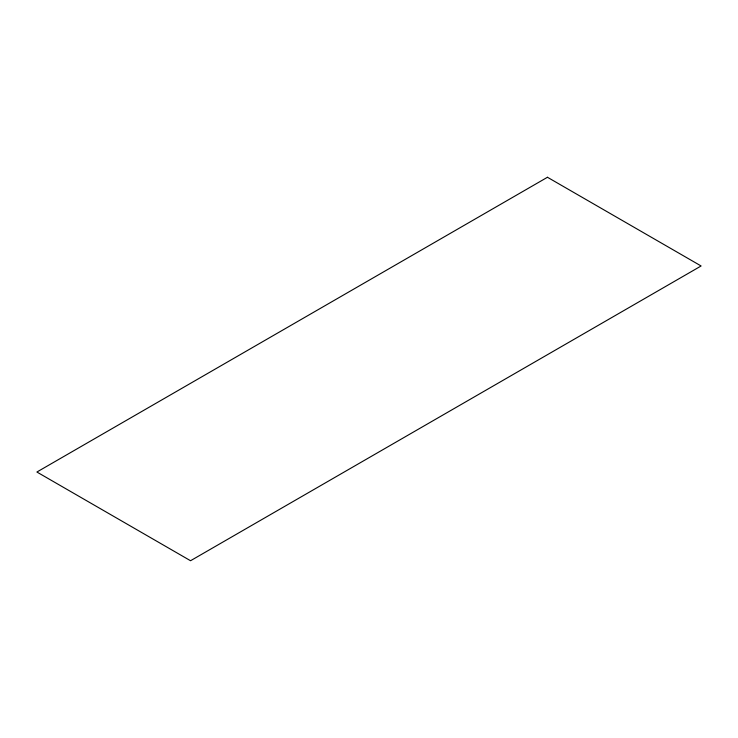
<?xml version="1.0" encoding="UTF-8"?>
<svg xmlns="http://www.w3.org/2000/svg" width="738" height="738" viewBox="0 0 738 738"><rect width="100%" height="100%" fill="white"/><g stroke="black" fill="none" stroke-linecap="round" stroke-linejoin="round"><path stroke-width="1.11" d="M547.458 177.268L36.9 472.025L190.542 560.732L701.1 265.975L547.458 177.268"/></g></svg>
